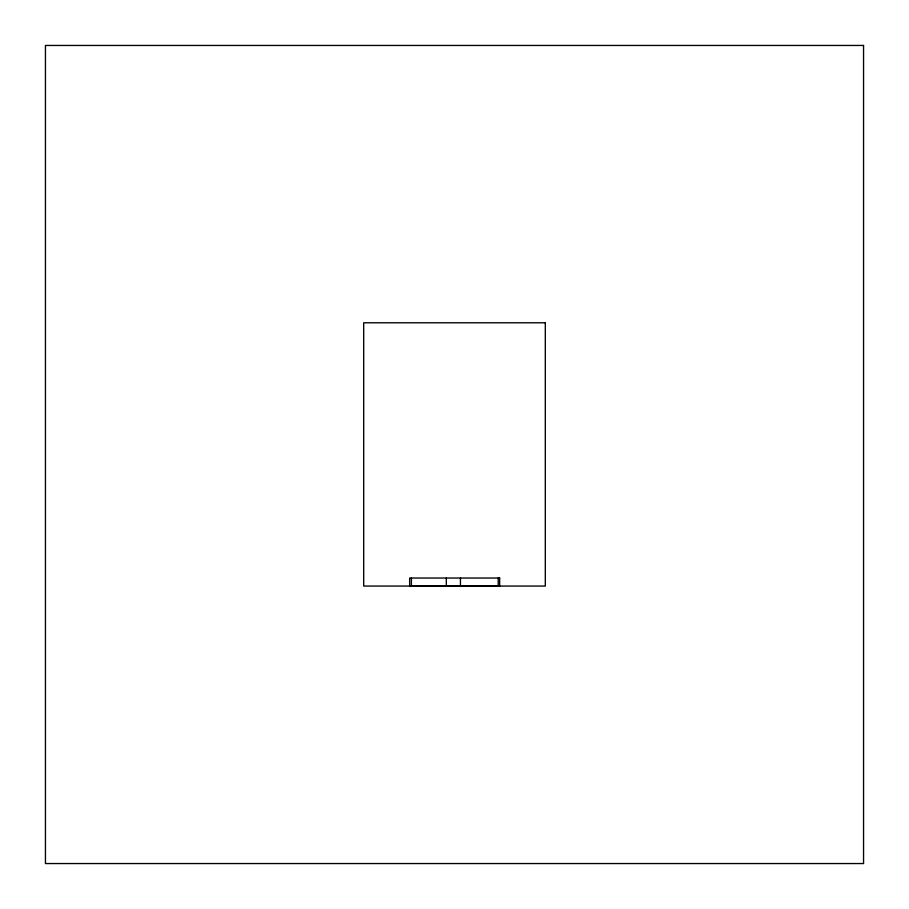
<?xml version="1.0" encoding="UTF-8"?>
<svg xmlns="http://www.w3.org/2000/svg" width="909" height="909" viewBox="0 0 909 909"><rect width="100%" height="100%" fill="white"/><g stroke="black" fill="none" stroke-linecap="round" stroke-linejoin="round"><path stroke-width="1.36" d="M498.2 578.033L498.2 586.214M460.443 578.033L460.443 586.214M446.319 578.033L446.319 586.214M411.391 578.033L411.391 586.214M863.55 45.45L45.45 45.45L45.45 863.55L863.55 863.55L863.55 45.45M545.309 322.786L363.691 322.786L363.691 586.055L545.309 586.055L545.309 322.786M499.655 578.033L409.664 578.033L409.664 586.214L499.655 586.214L499.655 578.033"/></g></svg>
